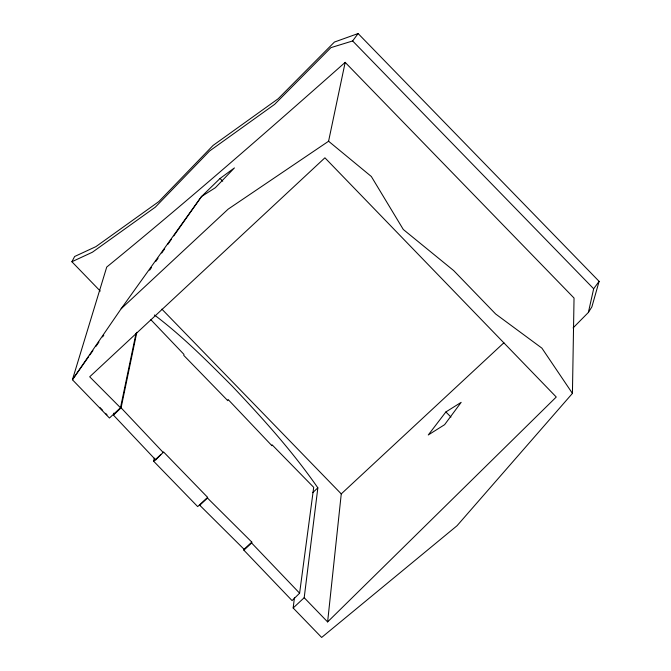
<?xml version="1.0" encoding="UTF-8"?>
<svg xmlns="http://www.w3.org/2000/svg" width="671" height="671" viewBox="0 0 671 671"><rect width="100%" height="100%" fill="white"/><g stroke="black" fill="none" stroke-linecap="round" stroke-linejoin="round"><path stroke-width="1.01" d="M294.443 597.626L293.16 607.985L321.652 637.45L457.026 525.745L572.43 393.391L574.04 298.05L345.179 62.369C266.764 131.826 187.872 200.78 106.731 267.058L72.418 379.736L109.448 418.033L120.495 407.75L136.037 333.328M154.447 314.993C182.428 336.146 207.356 361.174 232.082 385.993C262.604 418.226 292.506 451.323 317.853 487.851L304.198 597.71L327.616 621.925L341.262 493.898L503.904 342.764M113.894 413.101L113.466 415.139L155.697 459.903L163.581 451.969L207.624 497.354L207.482 498.041L251.801 542.093L244.068 549.289L243.883 550.178L292.078 600.595L299.61 593.189L313.701 487.331L272.116 444.839L271.931 445.72L228.073 399.463L227.813 400.696L183.762 355.378L183.963 354.397L150.849 319.698M113.466 415.139L121.082 407.825L136.809 332.33M207.624 497.354L197.685 506.605L153.642 461.22L154.28 458.167M155.697 459.903L155.857 459.165M244.068 549.289L199.748 505.238L199.891 504.55M243.883 550.178L251.617 542.982L251.801 542.093M88.698 356.62L72.418 379.736L121.132 308.777L228.14 209.151L328.58 141.237L345.179 62.369M573.076 327.934L588.383 312.443L593.659 288.756L599.111 281.359L358.104 33.55L334.435 42.047L278.146 98.771L213.101 145.414L158.834 201.568L95.894 246.643L74.649 256.49L71.889 261.74L100.256 291.071M599.111 281.359L591.889 306.857L588.383 312.443M89.906 354.909L92.925 350.631M95.945 346.353L98.956 342.067M102.579 336.934L103.779 335.223M149.625 270.161L151.436 267.595M155.664 261.598L158.071 258.176M161.694 253.042L164.705 248.756M167.725 244.479L171.34 239.346M173.755 235.915L201.501 196.536L220.063 178.461L234.422 167.918L215.416 187.679L201.501 196.536L121.132 308.777M71.889 261.74L92.388 252.229L155.328 207.154L209.587 151L274.64 104.349L330.929 47.633L352.644 40.956L358.104 33.55M445.871 411.96L428.274 434.967L444.613 424.676L461.153 402.357L445.871 411.96L450.954 417.068M327.616 621.925L556.259 397.022L324.915 157.811L89.696 376.8L120.495 407.75M153.642 461.22L160.772 454.586M199.748 505.238L207.482 498.041M312.694 492.648L317.853 487.851M293.16 607.985L304.198 597.71M328.58 141.237L371.331 176.498L403.296 229.482L453.646 270.556L495.668 314.011L541.916 348.148L572.43 393.391M352.644 40.956L593.659 288.756M161.879 309.138L341.262 493.898M99.761 407.356L102.663 410.342M105.565 413.328L107.016 414.821M220.063 178.461L222.722 181.22M251.617 542.982L299.61 593.189M121.082 407.825L163.43 452.707"/></g></svg>
